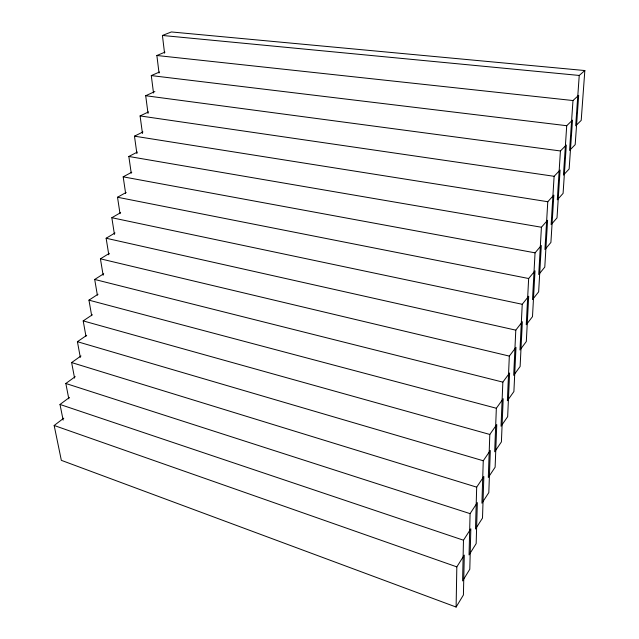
<?xml version="1.0" encoding="UTF-8"?>
<svg xmlns="http://www.w3.org/2000/svg" width="639" height="639" viewBox="0 0 639 639"><rect width="100%" height="100%" fill="white"/><g stroke="black" fill="none" stroke-linecap="round" stroke-linejoin="round"><path stroke-width="0.96" d="M456.11 607.05L456.829 566.873L464.297 555.059L463.411 594.981L456.11 607.05L61.336 460.336L54.163 425.486L63.788 418.17M463.475 540.211L462.596 580.955L469.793 569.253L470.831 528.78L463.475 540.211L60.002 404.455L63.133 420.103M470.088 513.636L469.058 554.956L476.159 543.613L477.349 502.589L470.088 513.636L65.825 383.48L68.82 398.856M476.686 487.15L475.496 529.036L482.501 518.061L483.843 476.486L476.686 487.15L71.632 362.561L74.571 378.088M483.26 460.759L481.918 503.205L488.819 492.597L490.313 450.471L483.26 460.759L77.423 341.697L80.314 357.385M489.809 434.456L488.308 477.461L495.121 467.213L496.767 424.552L489.809 434.456L83.198 320.898L85.961 336.314M496.343 408.249L494.69 451.797L501.399 441.908L503.189 398.712L496.343 408.249L88.957 300.146L91.673 315.706M502.845 382.122L501.04 426.229L507.662 416.692L509.602 372.96L502.845 382.122L94.7 279.451L97.368 295.162M509.331 356.091L507.374 400.741L513.9 391.555L515.985 347.289L509.331 356.091L100.427 258.819L103.135 275.233M515.793 330.147L513.692 375.333L520.114 366.498L522.351 321.713L515.793 330.147L106.138 238.235L108.798 254.801M522.239 304.284L519.978 350.012L526.312 341.53L528.693 296.216L522.239 304.284L111.833 217.715L114.445 234.425M528.653 278.516L526.248 324.772L532.495 316.632L535.011 270.808L528.653 278.516L117.52 197.243L120.012 213.682M535.051 252.836L532.503 299.619L538.653 291.823L541.313 245.48L535.051 252.836L123.183 176.835L125.627 193.409M541.425 227.236L538.733 274.554L544.787 267.094L547.591 220.239L541.425 227.236L128.838 156.475L131.235 173.193M547.783 201.724L544.939 249.561L550.906 242.445L553.853 195.087L547.783 201.724L134.47 136.171L136.898 153.584M554.117 176.3L551.13 224.656L557.008 217.875L560.091 170.014L554.117 176.3L140.093 115.923L142.465 133.479M560.427 150.964L557.296 199.831L563.087 193.385L566.306 145.021L560.427 150.964L145.7 95.722L148.024 113.43M566.721 125.707L563.446 175.086L569.141 168.976L572.504 120.116L566.721 125.707L151.291 75.586L153.512 93.006M572.983 100.539L569.573 150.421L575.188 144.646L578.678 95.283L572.983 100.539L156.867 55.497L159.039 73.062M584.837 70.546L579.238 75.45L575.683 125.835L581.202 120.388L584.837 70.546L171.38 31.95L162.426 35.464L164.55 53.165M60.002 404.455L69.499 397.402M65.825 383.48L75.25 376.651M71.632 362.561L80.985 355.955M77.423 341.697L86.704 335.307M83.198 320.898L92.415 314.723M88.957 300.146L98.039 294.236M94.7 279.451L103.71 273.756M100.427 258.819L109.373 253.332M106.138 238.235L115.012 232.963M111.833 217.715L120.643 212.651M117.52 197.243L126.187 192.427M123.183 176.835L131.786 172.218M128.838 156.475L137.369 152.066M134.47 136.171L142.936 131.969M140.093 115.923L148.496 111.921M145.7 95.722L154.87 91.553M151.291 75.586L159.478 72.023M156.867 55.497L164.99 52.134M162.426 35.464L579.238 75.45M54.163 425.486L456.829 566.873"/></g></svg>
